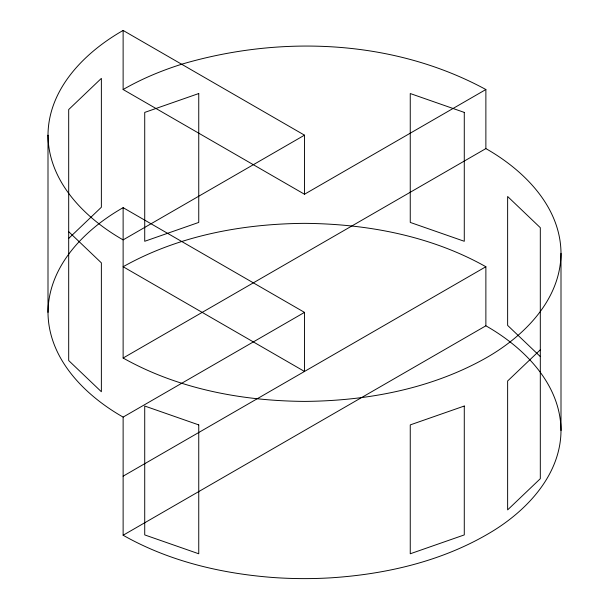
<?xml version="1.0" encoding="UTF-8"?>
<svg xmlns="http://www.w3.org/2000/svg" width="609" height="609" viewBox="0 0 609 609"><rect width="100%" height="100%" fill="white"/><g stroke="black" fill="none" stroke-linecap="round" stroke-linejoin="round"><path stroke-width="0.91" d="M47.997 135.168C48.309 88.594 85.07 52.07 123.125 30.45L304.5 135.168L304.5 194.241L485.875 89.523L485.875 148.596C523.93 170.208 560.691 206.733 561.003 253.314L561.003 430.525C560.76 473.703 528.559 508.766 493.846 530.431C445.164 560.516 387.948 574.051 331.311 577.804A443.207 443.207 0 0 1 273.654 577.545C221.41 573.617 168.967 561.247 123.125 535.242L123.125 417.096C85.07 395.485 48.309 358.952 47.997 312.379L47.997 135.168C48.309 181.741 85.07 218.266 123.125 239.885L304.5 135.168M47.997 312.379C48.309 265.806 85.07 229.281 123.125 207.661L304.5 312.379L304.5 371.452L123.125 266.734C178.11 235.805 241.925 223.846 304.5 223.358C367.075 223.846 430.89 235.805 485.875 266.734L485.875 325.807C523.93 347.419 560.691 383.952 561.003 430.525M561.003 253.314C560.691 299.887 523.93 336.412 485.875 358.031C430.89 388.961 367.075 400.92 304.5 401.4C241.925 400.92 178.11 388.961 123.125 358.031L123.125 207.661M68.688 238.439L101.368 207.243L101.368 78.363L68.688 109.551L68.688 360.551L101.368 391.739L101.368 262.86L68.688 231.671M540.312 349.81L507.632 380.998L507.632 509.885L540.312 478.697L540.312 227.697L507.632 196.501L507.632 325.389L540.312 356.577M123.125 358.031L485.875 148.596M123.125 417.096L304.5 312.379M123.125 476.169L485.875 266.734M123.125 535.242L485.875 325.807M123.125 30.45L123.125 89.523C141.745 78.789 161.712 70.499 182.198 64.067C281.434 34.934 393.993 39.6 485.875 89.523M123.125 89.523L304.5 194.241M198.747 93.535L144.721 112.406L144.721 241.286L198.747 222.422L198.747 93.535M464.279 406.028L410.253 424.899L410.253 553.779L464.279 534.915L464.279 406.028M464.279 112.406L410.253 93.535L410.253 222.422L464.279 241.286L464.279 112.406M198.747 424.899L144.721 406.028L144.721 534.915L198.747 553.779L198.747 424.899"/></g></svg>
